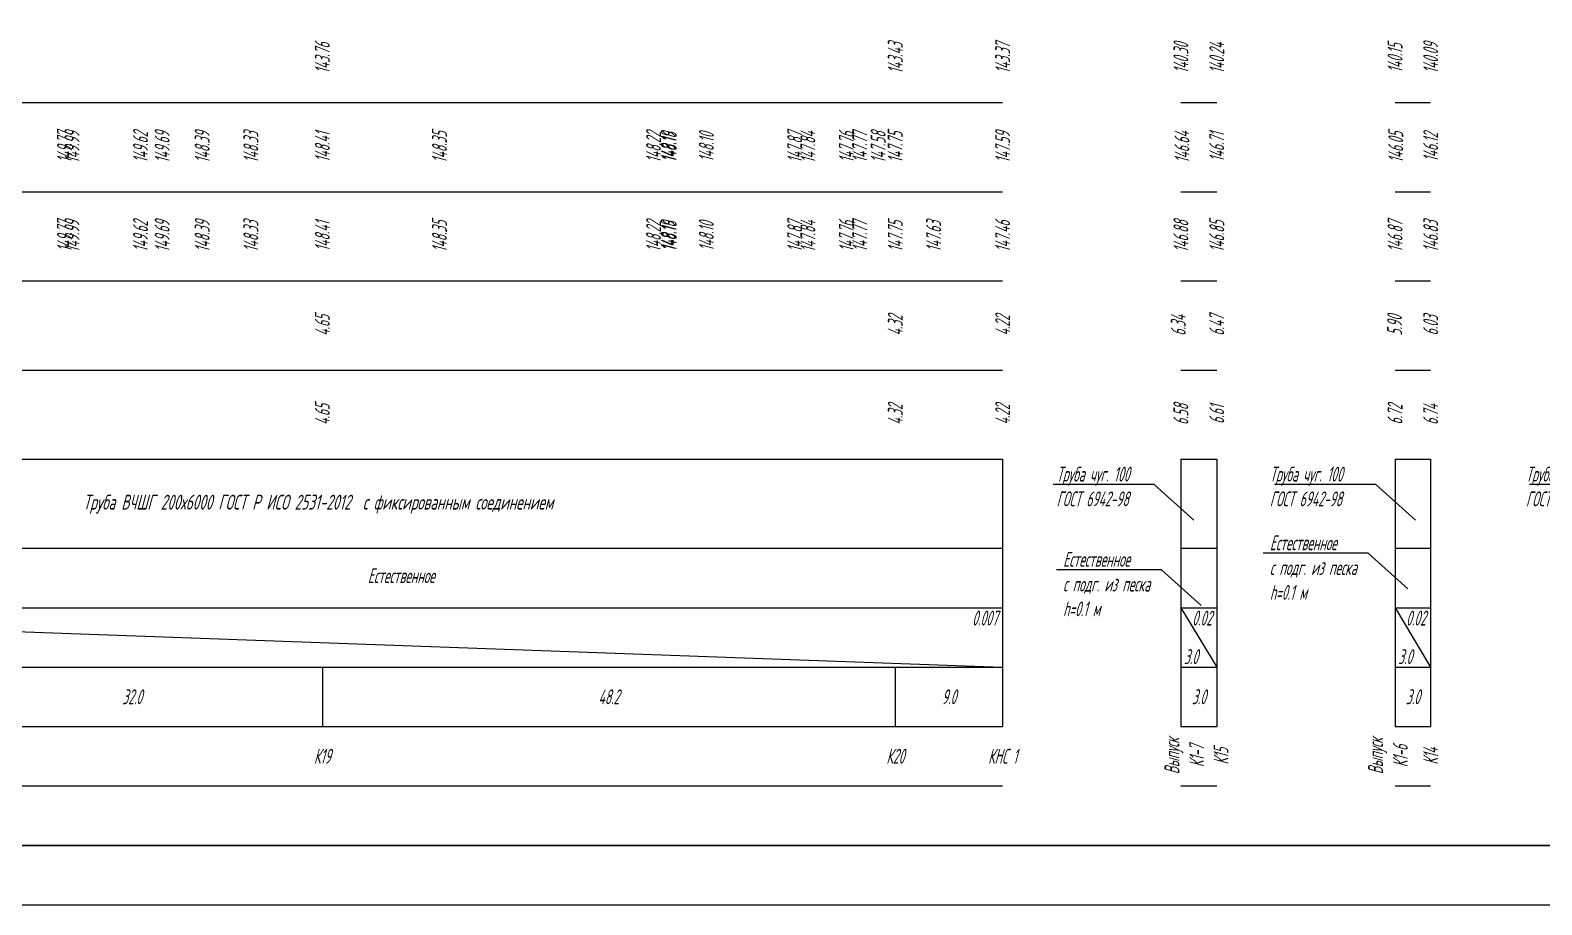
# Model space of a CAD drawing. Header units: metres. Extents: x -34 to 1749, y -3376 to -2956.
# Drawn here: x 201.6 to 456, y -3376.5 to -3229.3 of the extents above; entities that cross this region are included whole.
import ezdxf
from ezdxf import colors
from ezdxf.entities.mleader import LeaderData, LeaderLine
from ezdxf.enums import TextEntityAlignment as Align
from ezdxf.math import Vec2, Vec3

# ---------------------------------------------------------------- set-up
doc = ezdxf.new("R2010")
doc.units = ezdxf.units.M
doc.header["$LTSCALE"] = 0.2
doc.layers.add('МГТ_НВК_рабочий', color=171, linetype='Continuous', lineweight=30)
doc.layers.add('Таблица', color=7, linetype='Continuous')
doc.styles.add('SPDS', font='SPDS', dxfattribs={"width": 0.7, "oblique": 15, "height": 2.5})
doc.styles.get("Standard").update_dxf_attribs({"font": 'SPDS.shx', "width": 0.7, "oblique": 15, "height": 3})

# ---------------------------------------------------------------- blocks, each defined once
blk = doc.blocks.new('_None')

msp = doc.modelspace()

# ---------------------------------------------------------------- linework, layer by layer
at = {"layer": 'МГТ_НВК_рабочий', "color": 0, "lineweight": -2}
msp.add_lwpolyline([(-34.345, -3376.467), (1748.655, -3376.467), (1748.655, -2956.467), (-34.345, -2956.467)], close=True, dxfattribs=at)
at = {"layer": 'МГТ_НВК_рабочий', "color": 0}
msp.add_lwpolyline([(1743.655, -2961.467), (-14.345, -2961.467), (-14.345, -3366.467), (1743.655, -3366.467)], close=True, dxfattribs=at)
at = {"layer": 'Таблица'}
for p, q in [((87.896, -3241.467), (365.233, -3241.467)), ((395.233, -3241.467), (401.273, -3241.467)), ((431.273, -3241.467), (437.258, -3241.467)), ((87.896, -3256.467), (365.233, -3256.467)), ((395.233, -3256.467), (401.273, -3256.467)), ((431.273, -3256.467), (437.258, -3256.467)), ((87.896, -3271.467), (365.233, -3271.467)), ((395.233, -3271.467), (401.273, -3271.467)), ((431.273, -3271.467), (437.258, -3271.467)), ((87.896, -3286.467), (365.233, -3286.467)), ((395.233, -3286.467), (401.273, -3286.467)), ((431.273, -3286.467), (437.258, -3286.467)), ((87.896, -3301.467), (365.233, -3301.467)), ((365.233, -3301.467), (365.233, -3316.467)), ((395.233, -3301.467), (401.273, -3301.467)), ((395.233, -3301.467), (395.233, -3316.467)), ((401.273, -3301.467), (401.273, -3316.467)), ((431.273, -3301.467), (437.258, -3301.467)), ((431.273, -3301.467), (431.273, -3316.467)), ((437.258, -3301.467), (437.258, -3316.467)), ((87.896, -3316.467), (365.233, -3316.467)), ((365.233, -3316.467), (365.233, -3326.467)), ((395.233, -3316.467), (395.233, -3326.467)), ((395.233, -3316.467), (401.273, -3316.467)), ((401.273, -3316.467), (401.273, -3326.467)), ((431.273, -3316.467), (431.273, -3326.467)), ((431.273, -3316.467), (437.258, -3316.467)), ((437.258, -3316.467), (437.258, -3326.467)), ((87.896, -3326.467), (365.233, -3336.467)), ((87.896, -3326.467), (365.233, -3326.467)), ((365.233, -3326.467), (365.233, -3336.467)), ((395.233, -3326.467), (395.233, -3336.467)), ((395.233, -3326.467), (401.273, -3336.467)), ((395.233, -3326.467), (401.273, -3326.467)), ((401.273, -3326.467), (401.273, -3336.467)), ((431.273, -3326.467), (431.273, -3336.467)), ((431.273, -3326.467), (437.258, -3336.467)), ((431.273, -3326.467), (437.258, -3326.467)), ((437.258, -3326.467), (437.258, -3336.467)), ((87.896, -3336.467), (365.233, -3336.467)), ((250.768, -3336.467), (250.768, -3346.467)), ((347.174, -3336.467), (347.174, -3346.467)), ((365.233, -3336.467), (365.233, -3346.467)), ((395.233, -3336.467), (395.233, -3346.467)), ((395.233, -3336.467), (401.273, -3336.467)), ((401.273, -3336.467), (401.273, -3346.467)), ((431.273, -3336.467), (431.273, -3346.467)), ((431.273, -3336.467), (437.258, -3336.467)), ((437.258, -3336.467), (437.258, -3346.467)), ((87.896, -3346.467), (365.233, -3346.467)), ((395.233, -3346.467), (401.273, -3346.467)), ((431.273, -3346.467), (437.258, -3346.467)), ((87.896, -3356.467), (365.233, -3356.467)), ((395.233, -3356.467), (401.273, -3356.467)), ((431.273, -3356.467), (437.258, -3356.467))]:
    msp.add_line(p, q, dxfattribs=at)

# ---------------------------------------------------------------- texts
at = {"layer": 'Таблица', "oblique": 15, "width": 0.7}
for s, p in [('143.76', (250.768, -3233.967)), ('143.43', (347.174, -3233.967)), ('143.37', (365.233, -3233.967)), ('140.30', (395.233, -3233.967)), ('140.24', (401.273, -3233.967)), ('140.15', (431.273, -3233.967)), ('140.09', (437.258, -3233.967)), ('149.77', (207.377, -3248.967)), ('149.99', (208.651, -3248.967)), ('149.62', (220.164, -3248.967)), ('149.69', (223.814, -3248.967)), ('148.39', (230.552, -3248.967)), ('148.33', (238.741, -3248.967)), ('148.41', (250.768, -3248.967)), ('148.41', (250.768, -3248.967)), ('148.35', (270.48, -3248.967)), ('148.22', (306.49, -3248.967)), ('148.19', (308.945, -3248.967)), ('148.16', (309.167, -3248.967)), ('148.10', (315.382, -3248.967)), ('147.87', (330.264, -3248.967)), ('147.84', (332.472, -3248.967)), ('147.76', (338.956, -3248.967)), ('147.77', (341.207, -3248.967)), ('147.58', (344.296, -3248.967)), ('147.75', (347.152, -3248.967)), ('147.75', (347.174, -3248.967)), ('147.75', (347.174, -3248.967)), ('147.59', (365.233, -3248.967)), ('146.64', (395.407, -3248.967)), ('146.71', (401.273, -3248.967)), ('146.05', (431.388, -3248.967)), ('146.12', (437.258, -3248.967)), ('149.77', (207.377, -3263.967)), ('149.99', (208.651, -3263.967)), ('149.62', (220.164, -3263.967)), ('149.69', (223.814, -3263.967)), ('148.39', (230.552, -3263.967)), ('148.33', (238.741, -3263.967)), ('148.41', (250.768, -3263.967)), ('148.41', (250.768, -3263.967)), ('148.35', (270.48, -3263.967)), ('148.22', (306.49, -3263.967)), ('148.19', (308.945, -3263.967)), ('148.16', (309.167, -3263.967)), ('148.10', (315.382, -3263.967)), ('147.87', (330.264, -3263.967)), ('147.84', (332.472, -3263.967)), ('147.76', (338.956, -3263.967)), ('147.77', (341.207, -3263.967)), ('147.75', (347.174, -3263.967)), ('147.75', (347.174, -3263.967)), ('147.63', (353.621, -3263.967)), ('147.46', (365.233, -3263.967)), ('146.88', (395.233, -3263.967)), ('146.85', (401.273, -3263.967)), ('146.87', (431.273, -3263.967)), ('146.83', (437.258, -3263.967)), ('4.65', (250.768, -3278.967)), ('4.32', (347.174, -3278.967)), ('4.22', (365.233, -3278.967)), ('6.34', (394.797, -3278.967)), ('6.47', (401.273, -3278.967)), ('5.90', (431.185, -3278.967)), ('6.03', (437.258, -3278.967)), ('4.65', (250.768, -3293.967)), ('4.32', (347.174, -3293.967)), ('4.22', (365.233, -3293.967)), ('6.58', (395.233, -3293.967)), ('6.61', (401.273, -3293.967)), ('6.72', (431.273, -3293.967)), ('6.74', (437.258, -3293.967)), ('К15', (401.984, -3351.467)), ('К14', (437.258, -3351.467))]:
    msp.add_text(s, height=2.5, rotation=90, dxfattribs=at).set_placement(p, align=Align.MIDDLE_CENTER)
at = {"layer": 'Таблица', "oblique": 15}
for s, width, p in [('Труба ВЧШГ 200х6000 ГОСТ Р ИСО 2531-2012  с фиксированным соединением', 0.8, (210.525, -3309.959)), ('3.0', 0.7, (395.733, -3335.967)), ('3.0', 0.7, (431.773, -3335.967))]:
    msp.add_text(s, height=2.5, dxfattribs=dict(at, width=width)).set_placement(p)
at = {"layer": 'Таблица', "oblique": 15, "width": 0.7}
for s, p in [('Естественное', (264.031, -3321.088)), ('32.0', (218.761, -3341.467)), ('48.2', (298.971, -3341.467)), ('9.0', (356.203, -3341.467)), ('3.0', (398.253, -3341.467)), ('3.0', (434.266, -3341.467)), ('К19', (250.768, -3351.467)), ('К20', (347.174, -3351.467)), ('КНС 1', (365.233, -3351.467))]:
    msp.add_text(s, height=2.5, dxfattribs=at).set_placement(p, align=Align.MIDDLE_CENTER)
for s, p in [('0.007', (364.398, -3326.967)), ('0.02', (400.439, -3326.967)), ('0.02', (436.423, -3326.967))]:
    msp.add_text(s, height=2.5, dxfattribs=at).set_placement(p, align=Align.TOP_RIGHT)
at = {"layer": 'Таблица', "char_height": 2.5, "attachment_point": 1, "rotation": 90}
for s, insert in [('\\pxqc;{\\Q15;\\W0.7;Выпуск К1-7}', (392.465, -3352.792)), ('\\pxqc;{\\Q15;\\W0.7;Выпуск К1-6}', (426.737, -3352.792))]:
    msp.add_mtext_dynamic_manual_height_columns(s, width=2.69875, gutter_width=15, heights=[0], dxfattribs=dict(at, insert=insert))

# ---------------------------------------------------------------- leaders
at = {"layer": 'Таблица'}
ml = msp.add_multileader_mtext('Standard', dxfattribs=at)
ml.set_content('Труба чуг. 100\\PГОСТ 6942-98', color=256, style='SPDS')
ml.set_leader_properties()
ml.set_arrow_properties(name='NONE')
ml.build(insert=Vec2(0, 0))
ml.multileader.update_dxf_attribs({"text_left_attachment_type": 6, "text_right_attachment_type": 6, "dogleg_length": 0.5, "arrow_head_size": 1})
ctx = ml.context
ctx.base_point, ctx.char_height, ctx.arrow_head_size, ctx.landing_gap_size, ctx.plane_origin = Vec3(374.305, -3305.739), 2.5, 1, 0, Vec3(-1497.479, -2568.698)
ctx.left_attachment, ctx.right_attachment = 6, 6
notes = []
notes.append((ctx, [(0, (1, 1, 0), (390.743, -3305.739), (-1, 0), 0.5, [(0, [(397.426, -3311.749)], 0, [])])]))
ctx.mtext.insert, ctx.mtext.width, ctx.mtext.defined_height, ctx.mtext.line_spacing_style, ctx.mtext.flow_direction = Vec3(374.305, -3302.739), 16.99265, 8.316, 2, 5
ml = msp.add_multileader_mtext('Standard', dxfattribs=at)
ml.set_content('Труба чуг. 100\\PГОСТ 6942-98', color=256, style='SPDS')
ml.set_leader_properties()
ml.set_arrow_properties(name='NONE')
ml.build(insert=Vec2(0, 0))
ml.multileader.update_dxf_attribs({"text_left_attachment_type": 6, "text_right_attachment_type": 6, "dogleg_length": 0.5, "arrow_head_size": 1})
ctx = ml.context
ctx.base_point, ctx.char_height, ctx.arrow_head_size, ctx.landing_gap_size, ctx.plane_origin = Vec3(411.568, -3305.739), 2.5, 1, 0, Vec3(-1460.216, -2568.698)
ctx.left_attachment, ctx.right_attachment = 6, 6
notes.append((ctx, [(0, (1, 1, 0), (428.006, -3305.739), (-1, 0), 0.5, [(0, [(434.689, -3311.749)], 0, [])])]))
ctx.mtext.insert, ctx.mtext.width, ctx.mtext.defined_height, ctx.mtext.line_spacing_style, ctx.mtext.flow_direction = Vec3(410.186, -3302.739), 17.32008, 8.316, 2, 5
ml = msp.add_multileader_mtext('Standard', dxfattribs=at)
ml.set_content('Труба чуг. 100\\PГОСТ 6942-98', color=256, style='SPDS')
ml.set_leader_properties()
ml.set_arrow_properties(name='NONE')
ml.build(insert=Vec2(0, 0))
ml.multileader.update_dxf_attribs({"text_left_attachment_type": 6, "text_right_attachment_type": 6, "dogleg_length": 0.5, "arrow_head_size": 1})
ctx = ml.context
ctx.base_point, ctx.char_height, ctx.arrow_head_size, ctx.landing_gap_size, ctx.plane_origin = Vec3(454.502, -3305.739), 2.5, 1, 0, Vec3(-1417.282, -2568.698)
ctx.left_attachment, ctx.right_attachment = 6, 6
notes.append((ctx, [(0, (1, 1, 0), (470.94, -3305.739), (-1, 0), 0.5, [(0, [(477.623, -3311.749)], 0, [])])]))
ctx.mtext.insert, ctx.mtext.width, ctx.mtext.defined_height, ctx.mtext.line_spacing_style, ctx.mtext.flow_direction = Vec3(453.284, -3302.739), 17.15636, 8.316, 2, 5
ml = msp.add_multileader_mtext('Standard', dxfattribs=at)
ml.set_content('Естественное\\Pс подг. из песка h=0.1 м', color=256, style='SPDS')
ml.set_leader_properties()
ml.set_arrow_properties(name='NONE')
ml.build(insert=Vec2(0, 0))
ml.multileader.update_dxf_attribs({"text_left_attachment_type": 6, "text_right_attachment_type": 6, "dogleg_length": 0.5, "arrow_head_size": 1})
ctx = ml.context
ctx.base_point, ctx.char_height, ctx.arrow_head_size, ctx.landing_gap_size, ctx.plane_origin = Vec3(410.191, -3317.302), 2.5, 1, 0, Vec3(-1461.488, -2580.261)
ctx.left_attachment, ctx.right_attachment = 6, 6
notes.append((ctx, [(0, (1, 1, 0), (426.735, -3317.302), (-1, 0), 0.5, [(0, [(433.417, -3323.312)], 0, [])])]))
ctx.mtext.insert, ctx.mtext.width, ctx.mtext.defined_height, ctx.mtext.line_spacing_style, ctx.mtext.flow_direction = Vec3(410.191, -3314.302), 16.99265, 8.316, 2, 5
ml = msp.add_multileader_mtext('Standard', dxfattribs=at)
ml.set_content('Естественное\\Pс подг. из песка h=0.1 м', color=256, style='SPDS')
ml.set_leader_properties()
ml.set_arrow_properties(name='NONE')
ml.build(insert=Vec2(0, 0))
ml.multileader.update_dxf_attribs({"text_left_attachment_type": 6, "text_right_attachment_type": 6, "dogleg_length": 0.5, "arrow_head_size": 1})
ctx = ml.context
ctx.base_point, ctx.char_height, ctx.arrow_head_size, ctx.landing_gap_size, ctx.plane_origin = Vec3(375.408, -3320.077), 2.5, 1, 0, Vec3(-1496.271, -2583.037)
ctx.left_attachment, ctx.right_attachment = 6, 6
notes.append((ctx, [(0, (1, 1, 0), (391.952, -3320.077), (-1, 0), 0.5, [(0, [(398.634, -3326.088)], 0, [])])]))
ctx.mtext.insert, ctx.mtext.width, ctx.mtext.defined_height, ctx.mtext.line_spacing_style, ctx.mtext.flow_direction = Vec3(375.408, -3317.077), 16.99265, 8.316, 2, 5
for ctx, leaders in notes:
    for number, flags, end, landing, length, lines in leaders:
        leader = LeaderData()
        leader.index, (leader.has_last_leader_line, leader.has_dogleg_vector, leader.attachment_direction) = number, flags
        leader.last_leader_point, leader.dogleg_vector, leader.dogleg_length = Vec3(end), Vec3(landing), length
        for number, points, colour, breaks in lines:
            line = LeaderLine()
            line.index, line.vertices, line.color, line.breaks = number, Vec3.list(points), colors.encode_raw_color(colour), breaks
            leader.lines.append(line)
        ctx.leaders.append(leader)

doc.saveas('drawing.dxf')
